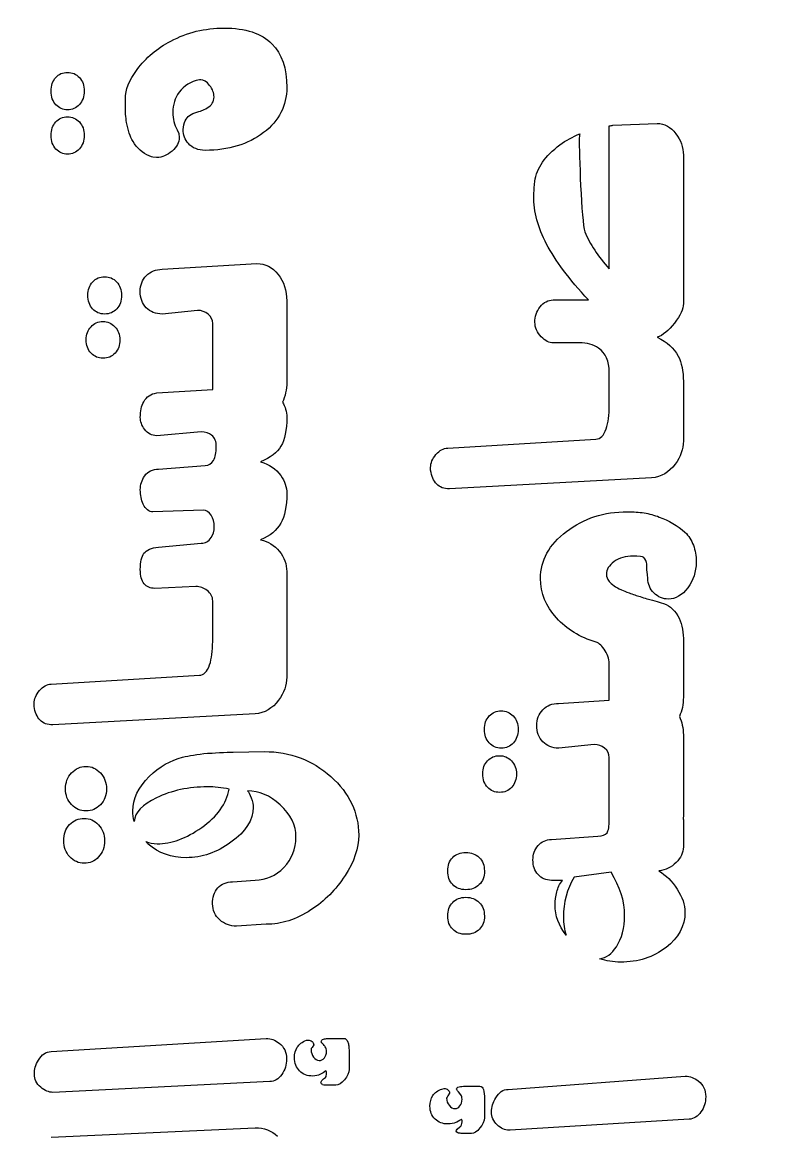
# Model space of a CAD drawing. Extents: x -11 to 3328, y 13 to 1701.
# Drawn here: x 749.6 to 832.9, y 1382 to 1503.5 of the extents above; entities that cross this region are included whole.
import ezdxf

# ---------------------------------------------------------------- set-up
doc = ezdxf.new("R2010")
doc.units = 0
doc.layers.add('H0107_Printing_Least_5', color=7, linetype='CONTINUOUS')

msp = doc.modelspace()

# ---------------------------------------------------------------- linework, layer by layer
at = {"layer": 'H0107_Printing_Least_5', "color": 1}
for points in [[(776.879981, 1501.180462)], [(754.549981, 1498.060463)], [(754.549981, 1493.207463)], [(820.993979, 1491.358463)], [(758.610981, 1475.746463)], [(757.124981, 1470.282463)], [(801.91498, 1428.341464)], [(801.73298, 1423.439464)], [(763.478981, 1421.164464)], [(754.335981, 1419.810465)], [(757.941981, 1415.890465)], [(798.05298, 1412.876465)], [(798.05298, 1407.974465)], [(784.80498, 1388.051465)]]:
    msp.add_lwpolyline(points, close=True, dxfattribs=at)
for points in [[(769.101981, 1497.251463), (768.968981, 1497.251463)], [(760.871981, 1494.560463), (760.871981, 1495.188463)], [(767.193981, 1491.837463), (767.258981, 1492.316463), (767.325981, 1492.596463)], [(813.71598, 1476.619463), (813.71598, 1492.218463)], [(814.12098, 1492.283463), (818.96198, 1492.480463)], [(766.515981, 1491.772463), (766.697981, 1491.375463), (766.747981, 1490.963463)], [(764.287981, 1488.768463), (763.858981, 1488.800463)], [(821.803979, 1489.031463), (821.803979, 1472.806463)], [(805.46398, 1484.574463), (805.51298, 1485.449463), (805.59598, 1486.159463)], [(764.885981, 1476.554463), (775.247981, 1477.181463)], [(778.498981, 1473.104463), (778.498981, 1464.225463)], [(807.59198, 1473.202463), (811.43798, 1473.202463)], [(768.757981, 1472.064463), (764.887981, 1471.668463)], [(764.304981, 1463.054463), (770.411981, 1463.437463), (770.411981, 1470.646463)], [(810.44098, 1468.514463), (807.59698, 1468.514463)], [(813.71598, 1461.699463), (813.71598, 1465.296463)], [(821.803979, 1464.289463), (821.803979, 1461.699463), (821.803979, 1461.483463), (821.803979, 1457.804464)], [(769.160981, 1458.795464), (764.300981, 1458.383464)], [(796.07198, 1457.023464), (812.26298, 1458.006464)], [(764.498981, 1454.735464), (769.588981, 1455.131464)], [(794.20698, 1454.599464), (794.20698, 1454.731464), (794.20698, 1454.896464)], [(818.33698, 1453.775464), (796.26998, 1452.571464)], [(769.390981, 1450.245464), (763.889981, 1450.064464)], [(764.498981, 1446.218464), (769.159981, 1446.630464)], [(817.14098, 1445.177464), (816.71598, 1445.243464), (816.35698, 1445.243464)], [(778.498981, 1443.544464), (778.498981, 1435.919464), (778.498981, 1435.704464), (778.498981, 1432.024464)], [(817.92498, 1442.783464), (817.89198, 1443.212464), (817.82598, 1443.741464)], [(768.562981, 1441.910464), (764.106981, 1441.712464)], [(770.411981, 1435.919464), (770.411981, 1440.342464)], [(821.803979, 1436.247464), (821.803979, 1429.827464)], [(808.18998, 1429.150464), (813.71598, 1429.484464), (813.71598, 1433.243464)], [(752.767981, 1431.243464), (768.958981, 1432.227464)], [(750.902981, 1428.820464), (750.902981, 1428.952464), (750.902981, 1429.116464)], [(775.032981, 1427.996464), (752.964981, 1426.792464)], [(821.803979, 1425.700464), (821.803979, 1416.820465)], [(772.655981, 1423.837464), (776.056981, 1423.887464)], [(812.06198, 1424.660464), (808.19198, 1424.264464)], [(813.71598, 1416.475465), (813.71598, 1423.241464)], [(821.783979, 1416.475465), (821.803979, 1416.475465), (821.803979, 1413.470465)], [(807.39898, 1414.279465), (812.47598, 1414.659465)], [(813.90598, 1410.708465), (809.87598, 1410.183465)], [(772.590981, 1409.659465), (775.032981, 1409.857465)], [(808.59998, 1409.823465), (807.39398, 1409.823465)], [(776.254981, 1405.021465), (773.002981, 1404.823465)], [(752.767981, 1391.120465), (776.254981, 1392.562465)], [(780.64498, 1392.379465), (780.84398, 1392.379465)], [(783.22098, 1392.560465), (784.73898, 1392.560465)], [(781.45398, 1391.867465), (781.25598, 1391.587465)], [(785.29998, 1391.134465), (785.29998, 1389.165465)], [(782.78798, 1388.417465), (782.84098, 1388.698465), (782.82398, 1388.880465)], [(776.667981, 1387.856465), (752.964981, 1386.668465)], [(782.22998, 1387.757465), (782.33498, 1387.955465)], [(783.86398, 1387.444465), (782.74198, 1387.444465)], [(802.69098, 1386.993465), (822.018979, 1388.432465)], [(795.44498, 1387.030465), (795.69198, 1387.096465)], [(796.26998, 1386.584465), (796.07198, 1386.287465)], [(797.50798, 1386.419465), (797.24398, 1386.733465)], [(797.98598, 1387.344465), (799.58698, 1387.344465)], [(800.08198, 1385.924465), (800.08198, 1383.894465)], [(752.767981, 1381.783465), (775.032981, 1382.807465)], [(797.09998, 1382.656465), (797.39598, 1382.920465)], [(797.63998, 1383.448465), (797.63998, 1383.580465), (797.57298, 1383.729465)], [(822.431979, 1383.728465), (802.88798, 1382.541465), (802.75698, 1382.541465)], [(798.66398, 1382.194465), (797.54098, 1382.194465)]]:
    msp.add_lwpolyline(points, dxfattribs=at)
for points in [[(923.922977, 1445.653464), (923.922977, 1573.248461), (835.593979, 1661.578458), (707.998982, 1661.578458)], [(765.844981, 1501.477462), (767.617981, 1502.423462), (769.550981, 1502.896462), (771.642981, 1502.896462)], [(771.642981, 1502.896462), (773.988981, 1502.896462), (775.735981, 1502.324462), (776.879981, 1501.180462)], [(762.159981, 1498.374463), (763.107981, 1499.661463), (764.335981, 1500.696462), (765.844981, 1501.477462)], [(776.879981, 1501.180462), (777.959981, 1500.101462), (778.498981, 1498.511463), (778.498981, 1496.409463)], [(753.270981, 1497.491463), (753.606981, 1497.870463), (754.032981, 1498.060463), (754.549981, 1498.060463)], [(754.549981, 1498.060463), (755.078981, 1498.060463), (755.515981, 1497.870463), (755.861981, 1497.491463)], [(760.871981, 1495.188463), (760.871981, 1496.134463), (761.300981, 1497.196463), (762.159981, 1498.374463)], [(752.767981, 1496.013463), (752.767981, 1496.618463), (752.934981, 1497.111463), (753.270981, 1497.491463)], [(755.861981, 1497.491463), (756.208981, 1497.111463), (756.381981, 1496.618463), (756.381981, 1496.013463)], [(768.968981, 1497.251463), (768.018981, 1497.053463), (767.277981, 1496.601463), (766.747981, 1495.898463)], [(770.079981, 1496.632463), (769.759981, 1497.045463), (769.432981, 1497.251463), (769.101981, 1497.251463)], [(753.295981, 1494.520463), (752.943981, 1494.888463), (752.767981, 1495.386463), (752.767981, 1496.013463)], [(756.381981, 1496.013463), (756.381981, 1495.419463), (756.205981, 1494.929463), (755.853981, 1494.544463)], [(766.747981, 1495.898463), (766.284981, 1495.270463), (766.054981, 1494.528463), (766.054981, 1493.670463)], [(770.559981, 1495.369463), (770.559981, 1495.798463), (770.399981, 1496.219463), (770.079981, 1496.632463)], [(778.498981, 1496.409463), (778.498981, 1494.429463), (777.656981, 1492.784463), (775.970981, 1491.474463)], [(754.549981, 1493.967463), (754.065981, 1493.967463), (753.647981, 1494.151463), (753.295981, 1494.520463)], [(755.853981, 1494.544463), (755.501981, 1494.159463), (755.066981, 1493.967463), (754.549981, 1493.967463)], [(760.904981, 1493.480463), (760.882981, 1493.783463), (760.871981, 1494.143463), (760.871981, 1494.560463)], [(769.821981, 1494.181463), (770.059981, 1494.313463), (770.242981, 1494.481463), (770.369981, 1494.685463)], [(770.369981, 1494.685463), (770.496981, 1494.888463), (770.559981, 1495.116463), (770.559981, 1495.369463)], [(753.270981, 1492.638463), (753.606981, 1493.018463), (754.032981, 1493.207463), (754.549981, 1493.207463)], [(754.549981, 1493.207463), (755.066981, 1493.207463), (755.501981, 1493.018463), (755.853981, 1492.638463)], [(761.002981, 1492.596463), (760.959981, 1492.883463), (760.926981, 1493.177463), (760.904981, 1493.480463)], [(766.054981, 1493.670463), (766.054981, 1492.987463), (766.208981, 1492.355463), (766.515981, 1491.772463)], [(767.325981, 1492.596463), (767.502981, 1493.092463), (767.878981, 1493.439463), (768.453981, 1493.637463)], [(768.453981, 1493.637463), (768.784981, 1493.735463), (769.037981, 1493.818463), (769.208981, 1493.884463)], [(769.208981, 1493.884463), (769.379981, 1493.950463), (769.583981, 1494.049463), (769.821981, 1494.181463)], [(752.767981, 1491.177463), (752.767981, 1491.772463), (752.934981, 1492.258463), (753.270981, 1492.638463)], [(755.853981, 1492.638463), (756.205981, 1492.258463), (756.381981, 1491.772463), (756.381981, 1491.177463)], [(761.712981, 1490.500463), (761.394981, 1491.050463), (761.157981, 1491.749463), (761.002981, 1492.596463)], [(813.71598, 1492.218463), (813.85298, 1492.236463), (813.98098, 1492.269463), (814.12098, 1492.283463)], [(818.96198, 1492.480463), (819.74398, 1492.480463), (820.420979, 1492.106463), (820.993979, 1491.358463)], [(753.295981, 1489.684463), (752.943981, 1490.052463), (752.767981, 1490.550463), (752.767981, 1491.177463)], [(756.381981, 1491.177463), (756.381981, 1490.583463), (756.205981, 1490.093463), (755.853981, 1489.708463)], [(766.747981, 1490.963463), (766.747981, 1490.412463), (766.489981, 1489.909463), (765.971981, 1489.452463)], [(767.754981, 1490.285463), (767.380981, 1490.715463), (767.193981, 1491.232463), (767.193981, 1491.837463)], [(775.970981, 1491.474463), (775.121981, 1490.836463), (774.163981, 1490.354463), (773.093981, 1490.030463)], [(808.33098, 1490.145463), (808.99598, 1490.638463), (809.72498, 1491.027463), (810.49198, 1491.356463)], [(810.49198, 1491.356463), (810.45598, 1491.167463), (810.43198, 1490.974463), (810.43198, 1490.772463)], [(810.43198, 1490.772463), (810.43198, 1489.528463), (810.64198, 1481.746463), (811.06198, 1480.646463)], [(820.993979, 1491.358463), (821.533979, 1490.654463), (821.803979, 1489.878463), (821.803979, 1489.031463)], [(754.549981, 1489.130463), (754.065981, 1489.130463), (753.647981, 1489.314463), (753.295981, 1489.684463)], [(755.853981, 1489.708463), (755.501981, 1489.323463), (755.066981, 1489.130463), (754.549981, 1489.130463)], [(763.478981, 1488.932463), (762.730981, 1489.262463), (762.141981, 1489.785463), (761.712981, 1490.500463)], [(765.971981, 1489.452463), (765.454981, 1488.996463), (764.893981, 1488.768463), (764.287981, 1488.768463)], [(769.589981, 1489.543463), (768.818981, 1489.543463), (768.206981, 1489.791463), (767.754981, 1490.285463)], [(773.093981, 1490.030463), (772.024981, 1489.705463), (770.857981, 1489.543463), (769.589981, 1489.543463)], [(805.59598, 1486.159463), (805.79398, 1487.611463), (806.70598, 1488.940463), (808.33098, 1490.145463)], [(763.858981, 1488.800463), (763.693981, 1488.833463), (763.567981, 1488.877463), (763.478981, 1488.932463)], [(806.87498, 1479.301463), (805.93398, 1481.100463), (805.46398, 1482.858463), (805.46398, 1484.574463)], [(811.06198, 1480.646463), (811.59298, 1479.303463), (812.47798, 1477.961463), (813.71598, 1476.619463)], [(811.43798, 1473.202463), (809.33698, 1475.469463), (807.81598, 1477.502463), (806.87498, 1479.301463)], [(763.166981, 1475.861463), (763.618981, 1476.323463), (764.190981, 1476.554463), (764.885981, 1476.554463)], [(775.247981, 1477.181463), (776.149981, 1477.181463), (776.917981, 1476.785463), (777.549981, 1475.993463)], [(756.777981, 1473.715463), (756.777981, 1474.310463), (756.954981, 1474.797463), (757.306981, 1475.176463)], [(757.306981, 1475.176463), (757.658981, 1475.556463), (758.093981, 1475.746463), (758.610981, 1475.746463)], [(758.610981, 1475.746463), (759.127981, 1475.746463), (759.564981, 1475.556463), (759.922981, 1475.176463)], [(759.922981, 1475.176463), (760.280981, 1474.797463), (760.458981, 1474.310463), (760.458981, 1473.715463)], [(762.489981, 1474.128463), (762.489981, 1474.821463), (762.714981, 1475.399463), (763.166981, 1475.861463)], [(777.549981, 1475.993463), (778.183981, 1475.200463), (778.498981, 1474.238463), (778.498981, 1473.104463)], [(757.297981, 1472.238463), (756.951981, 1472.618463), (756.777981, 1473.110463), (756.777981, 1473.715463)], [(760.458981, 1473.715463), (760.458981, 1473.110463), (760.285981, 1472.618463), (759.938981, 1472.238463)], [(763.159981, 1472.362463), (762.712981, 1472.824463), (762.489981, 1473.413463), (762.489981, 1474.128463)], [(805.59498, 1470.776463), (805.59498, 1471.392463), (805.78798, 1471.950463), (806.17398, 1472.451463)], [(806.17398, 1472.451463), (806.55898, 1472.952463), (807.03198, 1473.202463), (807.59198, 1473.202463)], [(821.803979, 1472.806463), (821.803979, 1472.211463), (821.479979, 1471.502463), (820.832979, 1470.677463)], [(758.610981, 1471.668463), (758.081981, 1471.668463), (757.644981, 1471.858463), (757.297981, 1472.238463)], [(759.938981, 1472.238463), (759.592981, 1471.858463), (759.149981, 1471.668463), (758.610981, 1471.668463)], [(764.887981, 1471.668463), (764.181981, 1471.668463), (763.605981, 1471.900463), (763.159981, 1472.362463)], [(769.906981, 1471.652463), (769.570981, 1471.927463), (769.188981, 1472.064463), (768.757981, 1472.064463)], [(770.411981, 1470.646463), (770.411981, 1471.042463), (770.243981, 1471.377463), (769.906981, 1471.652463)], [(756.596981, 1468.863463), (756.596981, 1469.446463), (756.772981, 1469.919463), (757.124981, 1470.282463)], [(757.124981, 1470.282463), (757.454981, 1470.656463), (757.889981, 1470.844463), (758.428981, 1470.844463)], [(758.428981, 1470.844463), (758.934981, 1470.844463), (759.369981, 1470.654463), (759.732981, 1470.274463)], [(759.732981, 1470.274463), (760.095981, 1469.895463), (760.277981, 1469.424463), (760.277981, 1468.863463)], [(806.28998, 1469.175463), (805.82698, 1469.659463), (805.59498, 1470.192463), (805.59498, 1470.776463)], [(820.832979, 1470.677463), (820.184979, 1469.851463), (819.55698, 1469.334463), (818.94798, 1469.125463)], [(757.132981, 1467.386463), (756.775981, 1467.754463), (756.596981, 1468.246463), (756.596981, 1468.863463)], [(760.277981, 1468.863463), (760.277981, 1468.269463), (760.103981, 1467.781463), (759.757981, 1467.402463)], [(807.59698, 1468.514463), (807.15598, 1468.514463), (806.71998, 1468.734463), (806.28998, 1469.175463)], [(818.94798, 1469.125463), (820.021979, 1468.619463), (820.785979, 1467.937463), (821.238979, 1467.078463)], [(812.54198, 1467.937463), (811.99098, 1468.322463), (811.29098, 1468.514463), (810.44098, 1468.514463)], [(813.71598, 1465.296463), (813.71598, 1466.517463), (813.32498, 1467.397463), (812.54198, 1467.937463)], [(758.428981, 1466.832463), (757.922981, 1466.832463), (757.490981, 1467.016463), (757.132981, 1467.386463)], [(759.757981, 1467.402463), (759.410981, 1467.022463), (758.967981, 1466.832463), (758.428981, 1466.832463)], [(821.238979, 1467.078463), (821.615979, 1466.363463), (821.803979, 1465.433463), (821.803979, 1464.289463)], [(778.498981, 1464.225463), (778.498981, 1463.400463), (778.333981, 1462.672463), (778.022981, 1462.031463)], [(762.885981, 1462.096463), (763.181981, 1462.635463), (763.655981, 1462.955463), (764.304981, 1463.054463)], [(762.505981, 1460.380463), (762.505981, 1461.051463), (762.631981, 1461.623463), (762.885981, 1462.096463)], [(778.022981, 1462.031463), (778.327981, 1461.565463), (778.498981, 1461.022463), (778.498981, 1460.380463)], [(813.38298, 1459.144464), (813.60498, 1459.792464), (813.71598, 1460.643463), (813.71598, 1461.699463)], [(762.966981, 1459.093464), (762.658981, 1459.499464), (762.505981, 1459.928464), (762.505981, 1460.380463)], [(778.498981, 1460.380463), (778.498981, 1458.993464), (778.288981, 1457.948464), (777.868981, 1457.244464)], [(764.300981, 1458.383464), (763.773981, 1458.383464), (763.328981, 1458.619464), (762.966981, 1459.093464)], [(812.26298, 1458.006464), (812.74198, 1458.006464), (813.11498, 1458.386464), (813.38298, 1459.144464)], [(770.296981, 1458.432464), (770.000981, 1458.674464), (769.621981, 1458.795464), (769.160981, 1458.795464)], [(770.807981, 1457.161464), (770.807981, 1457.733464), (770.637981, 1458.157464), (770.296981, 1458.432464)], [(770.494981, 1455.676464), (770.703981, 1456.060464), (770.807981, 1456.556464), (770.807981, 1457.161464)], [(777.868981, 1457.244464), (777.447981, 1456.539464), (776.706981, 1455.973464), (775.643981, 1455.544464)], [(794.79298, 1456.330464), (795.18398, 1456.792464), (795.60998, 1457.023464), (796.07198, 1457.023464)], [(821.803979, 1457.804464), (821.803979, 1456.911464), (821.505979, 1456.070464), (820.907979, 1455.278464)], [(769.588981, 1455.131464), (769.973981, 1455.131464), (770.274981, 1455.313464), (770.494981, 1455.676464)], [(775.643981, 1455.544464), (776.584981, 1455.257464), (777.315981, 1454.751464), (777.835981, 1454.025464)], [(794.20698, 1454.896464), (794.20698, 1455.390464), (794.40198, 1455.869464), (794.79298, 1456.330464)], [(762.983981, 1453.992464), (763.345981, 1454.488464), (763.851981, 1454.735464), (764.498981, 1454.735464)], [(794.86098, 1453.107464), (794.52598, 1453.464464), (794.30698, 1453.962464), (794.20698, 1454.599464)], [(820.907979, 1455.278464), (820.244979, 1454.375464), (819.38798, 1453.875464), (818.33698, 1453.775464)], [(762.505981, 1452.457464), (762.505981, 1453.040464), (762.664981, 1453.552464), (762.983981, 1453.992464)], [(777.835981, 1454.025464), (778.278981, 1453.420464), (778.498981, 1452.765464), (778.498981, 1452.061464)], [(796.26998, 1452.571464), (795.66598, 1452.571464), (795.19698, 1452.749464), (794.86098, 1453.107464)], [(762.834981, 1450.889464), (762.614981, 1451.362464), (762.505981, 1451.884464), (762.505981, 1452.457464)], [(778.498981, 1452.061464), (778.498981, 1450.674464), (778.280981, 1449.594464), (777.843981, 1448.817464)], [(763.889981, 1450.064464), (763.449981, 1450.064464), (763.098981, 1450.339464), (762.834981, 1450.889464)], [(770.239981, 1449.695464), (770.013981, 1450.062464), (769.730981, 1450.245464), (769.390981, 1450.245464)], [(770.576981, 1448.438464), (770.576981, 1448.909464), (770.463981, 1449.327464), (770.239981, 1449.695464)], [(809.04498, 1447.925464), (810.93798, 1449.361464), (813.15498, 1450.079464), (815.69698, 1450.079464)], [(815.69698, 1450.079464), (816.36798, 1450.079464), (816.97898, 1450.035464), (817.52898, 1449.947464)], [(817.52898, 1449.947464), (818.07998, 1449.859464), (818.62898, 1449.710464), (819.17998, 1449.501464)], [(819.17998, 1449.501464), (820.224979, 1449.116464), (821.159979, 1448.566464), (821.984979, 1447.850464)], [(770.247981, 1447.255464), (770.467981, 1447.573464), (770.576981, 1447.967464), (770.576981, 1448.438464)], [(777.843981, 1448.817464), (777.406981, 1448.042464), (776.672981, 1447.445464), (775.643981, 1447.027464)], [(769.159981, 1446.630464), (769.599981, 1446.630464), (769.961981, 1446.839464), (770.247981, 1447.255464)], [(775.643981, 1447.027464), (776.462981, 1446.829464), (777.143981, 1446.405464), (777.686981, 1445.756464)], [(806.20598, 1442.783464), (806.20598, 1444.775464), (807.15298, 1446.489464), (809.04498, 1447.925464)], [(821.984979, 1447.850464), (822.392979, 1447.432464), (822.697979, 1446.957464), (822.900979, 1446.423464)], [(762.908981, 1445.550464), (763.177981, 1445.896464), (763.707981, 1446.119464), (764.498981, 1446.218464)], [(777.686981, 1445.756464), (778.227981, 1445.106464), (778.498981, 1444.369464), (778.498981, 1443.544464)], [(822.900979, 1446.423464), (823.104979, 1445.889464), (823.206979, 1445.270464), (823.206979, 1444.566464)], [(762.505981, 1443.759464), (762.505981, 1444.606464), (762.639981, 1445.203464), (762.908981, 1445.550464)], [(814.24098, 1444.632464), (813.68198, 1444.225464), (813.40298, 1443.763464), (813.40298, 1443.246464)], [(816.35698, 1445.243464), (815.50498, 1445.243464), (814.79998, 1445.039464), (814.24098, 1444.632464)], [(817.69598, 1444.764464), (817.59798, 1445.039464), (817.41298, 1445.177464), (817.14098, 1445.177464)], [(817.81798, 1444.252464), (817.81298, 1444.439464), (817.77198, 1444.610464), (817.69598, 1444.764464)], [(823.206979, 1444.566464), (823.206979, 1443.532464), (822.898979, 1442.602464), (822.281979, 1441.777464)], [(762.918981, 1442.216464), (762.643981, 1442.551464), (762.505981, 1443.065464), (762.505981, 1443.759464)], [(817.82598, 1443.741464), (817.82598, 1443.895464), (817.82298, 1444.065464), (817.81798, 1444.252464)], [(764.106981, 1441.712464), (763.589981, 1441.712464), (763.193981, 1441.880464), (762.918981, 1442.216464)], [(807.94298, 1438.476464), (806.78498, 1439.752464), (806.20598, 1441.188464), (806.20598, 1442.783464)], [(813.40298, 1443.246464), (813.40298, 1442.982464), (813.50198, 1442.723464), (813.70098, 1442.470464)], [(813.70098, 1442.470464), (813.96498, 1442.151464), (814.41098, 1441.848464), (815.03998, 1441.562464)], [(818.59398, 1441.207464), (818.14798, 1441.653464), (817.92498, 1442.178464), (817.92498, 1442.783464)], [(769.800981, 1441.481464), (769.448981, 1441.767464), (769.036981, 1441.910464), (768.562981, 1441.910464)], [(770.411981, 1440.342464), (770.411981, 1440.793464), (770.207981, 1441.173464), (769.800981, 1441.481464)], [(815.03998, 1441.562464), (815.27098, 1441.452464), (815.55298, 1441.336464), (815.88398, 1441.215464)], [(815.88398, 1441.215464), (816.30198, 1441.061464), (816.70498, 1440.924464), (817.09098, 1440.803464)], [(820.169979, 1440.539464), (819.56498, 1440.539464), (819.03898, 1440.762464), (818.59398, 1441.207464)], [(822.281979, 1441.777464), (821.666979, 1440.951464), (820.961979, 1440.539464), (820.169979, 1440.539464)], [(817.09098, 1440.803464), (817.61998, 1440.638464), (818.06298, 1440.506464), (818.42198, 1440.407464)], [(818.42198, 1440.407464), (818.77998, 1440.308464), (819.09698, 1440.220464), (819.37298, 1440.143464)], [(819.37298, 1440.143464), (820.144979, 1439.945464), (820.750979, 1439.471464), (821.191979, 1438.723464)], [(812.27698, 1435.835464), (810.51298, 1436.363464), (809.06798, 1437.243464), (807.94298, 1438.476464)], [(821.191979, 1438.723464), (821.599979, 1438.030464), (821.803979, 1437.204464), (821.803979, 1436.247464)], [(770.077981, 1433.364464), (770.300981, 1434.012464), (770.411981, 1434.864464), (770.411981, 1435.919464)], [(813.26998, 1434.894464), (812.94998, 1435.411464), (812.61898, 1435.724464), (812.27698, 1435.835464)], [(813.61698, 1434.094464), (813.55098, 1434.352464), (813.43498, 1434.619464), (813.26998, 1434.894464)], [(813.71598, 1433.243464), (813.71598, 1433.551464), (813.68398, 1433.835464), (813.61698, 1434.094464)], [(768.958981, 1432.227464), (769.437981, 1432.227464), (769.810981, 1432.606464), (770.077981, 1433.364464)], [(751.487981, 1430.551464), (751.878981, 1431.012464), (752.305981, 1431.243464), (752.767981, 1431.243464)], [(778.498981, 1432.024464), (778.498981, 1431.132464), (778.201981, 1430.290464), (777.603981, 1429.498464)], [(750.902981, 1429.116464), (750.902981, 1429.611464), (751.097981, 1430.089464), (751.487981, 1430.551464)], [(751.555981, 1427.327464), (751.220981, 1427.685464), (751.002981, 1428.182464), (750.902981, 1428.820464)], [(777.603981, 1429.498464), (776.939981, 1428.596464), (776.083981, 1428.095464), (775.032981, 1427.996464)], [(806.47098, 1428.457464), (806.92298, 1428.919464), (807.49598, 1429.150464), (808.18998, 1429.150464)], [(821.803979, 1429.827464), (821.803979, 1429.041464), (821.654979, 1428.343464), (821.372979, 1427.724464)], [(800.08198, 1426.311464), (800.08198, 1426.905464), (800.25898, 1427.392464), (800.61098, 1427.772464)], [(800.61098, 1427.772464), (800.96298, 1428.152464), (801.39798, 1428.341464), (801.91498, 1428.341464)], [(801.91498, 1428.341464), (802.43198, 1428.341464), (802.86998, 1428.152464), (803.22698, 1427.772464)], [(803.22698, 1427.772464), (803.58498, 1427.392464), (803.76398, 1426.905464), (803.76398, 1426.311464)], [(805.79398, 1426.724464), (805.79398, 1427.417464), (806.01998, 1427.994464), (806.47098, 1428.457464)], [(821.372979, 1427.724464), (821.650979, 1427.122464), (821.803979, 1426.452464), (821.803979, 1425.700464)], [(752.964981, 1426.792464), (752.361981, 1426.792464), (751.891981, 1426.970464), (751.555981, 1427.327464)], [(800.60198, 1424.834464), (800.25598, 1425.213464), (800.08198, 1425.706464), (800.08198, 1426.311464)], [(803.76398, 1426.311464), (803.76398, 1425.706464), (803.58998, 1425.213464), (803.24398, 1424.834464)], [(806.46398, 1424.957464), (806.01698, 1425.420464), (805.79398, 1426.008464), (805.79398, 1426.724464)], [(776.056981, 1423.887464), (778.862981, 1423.887464), (781.28098, 1422.976464), (783.31098, 1421.155464)], [(801.91498, 1424.264464), (801.38698, 1424.264464), (800.94998, 1424.454464), (800.60198, 1424.834464)], [(803.24398, 1424.834464), (802.89698, 1424.454464), (802.45398, 1424.264464), (801.91498, 1424.264464)], [(808.19198, 1424.264464), (807.48598, 1424.264464), (806.90998, 1424.495464), (806.46398, 1424.957464)], [(813.21098, 1424.248464), (812.87598, 1424.523464), (812.49298, 1424.660464), (812.06198, 1424.660464)], [(813.71598, 1423.241464), (813.71598, 1423.637464), (813.54798, 1423.973464), (813.21098, 1424.248464)], [(763.478981, 1421.164464), (764.579981, 1422.242464), (765.795981, 1422.946464), (767.126981, 1423.276464)], [(767.126981, 1423.276464), (767.820981, 1423.441464), (768.728981, 1423.584464), (769.849981, 1423.705464)], [(769.849981, 1423.705464), (770.103981, 1423.705464), (770.537981, 1423.727464), (771.154981, 1423.771464)], [(771.154981, 1423.771464), (771.770981, 1423.815464), (772.271981, 1423.837464), (772.655981, 1423.837464)], [(799.90098, 1421.458464), (799.90098, 1422.042464), (800.07698, 1422.515464), (800.42998, 1422.878464)], [(800.42998, 1422.878464), (800.75998, 1423.252464), (801.19498, 1423.439464), (801.73298, 1423.439464)], [(801.73298, 1423.439464), (802.23898, 1423.439464), (802.67398, 1423.250464), (803.03798, 1422.870464)], [(803.03798, 1422.870464), (803.39998, 1422.490464), (803.58198, 1422.020464), (803.58198, 1421.458464)], [(754.335981, 1419.810465), (754.335981, 1420.503464), (754.555981, 1421.087464), (754.995981, 1421.560464)], [(754.995981, 1421.560464), (755.435981, 1422.033464), (755.963981, 1422.269464), (756.579981, 1422.269464)], [(756.579981, 1422.269464), (757.196981, 1422.269464), (757.721981, 1422.030464), (758.155981, 1421.552464)], [(758.155981, 1421.552464), (758.590981, 1421.073464), (758.807981, 1420.492464), (758.807981, 1419.810465)], [(800.43798, 1419.981465), (800.07998, 1420.350464), (799.90098, 1420.842464), (799.90098, 1421.458464)], [(803.58198, 1421.458464), (803.58198, 1420.864464), (803.40798, 1420.377464), (803.06198, 1419.998465)], [(761.680981, 1417.400465), (761.680981, 1418.720465), (762.279981, 1419.975465), (763.478981, 1421.164464)], [(783.31098, 1421.155464), (785.34098, 1419.334465), (786.35698, 1417.202465), (786.35698, 1414.759465)], [(754.995981, 1418.093465), (754.555981, 1418.556465), (754.335981, 1419.128465), (754.335981, 1419.810465)], [(758.807981, 1419.810465), (758.807981, 1419.106465), (758.590981, 1418.528465), (758.155981, 1418.077465)], [(769.843981, 1420.034464), (767.784981, 1420.034464), (765.930981, 1419.637465), (764.280981, 1418.845465)], [(769.207981, 1415.598465), (770.896981, 1416.785465), (771.901981, 1418.185465), (772.220981, 1419.797465)], [(772.220981, 1419.797465), (771.375981, 1419.954465), (770.583981, 1420.034464), (769.843981, 1420.034464)], [(777.772981, 1418.077465), (776.661981, 1419.089465), (775.478981, 1419.596465), (774.223981, 1419.596465)], [(774.223981, 1419.596465), (774.323981, 1419.497465), (774.450981, 1419.240465), (774.603981, 1418.827465)], [(801.73298, 1419.428465), (801.22698, 1419.428465), (800.79498, 1419.613465), (800.43798, 1419.981465)], [(803.06198, 1419.998465), (802.71598, 1419.618465), (802.27298, 1419.428465), (801.73298, 1419.428465)], [(756.579981, 1417.400465), (755.963981, 1417.400465), (755.435981, 1417.631465), (754.995981, 1418.093465)], [(758.155981, 1418.077465), (757.721981, 1417.625465), (757.196981, 1417.400465), (756.579981, 1417.400465)], [(764.280981, 1418.845465), (762.731981, 1418.102465), (761.919981, 1417.240465), (761.823981, 1416.265465)], [(774.834981, 1417.796465), (774.834981, 1416.432465), (774.025981, 1415.161465), (772.408981, 1413.984465)], [(774.603981, 1418.827465), (774.758981, 1418.415465), (774.834981, 1418.072465), (774.834981, 1417.796465)], [(779.506981, 1414.561465), (779.506981, 1415.826465), (778.928981, 1416.998465), (777.772981, 1418.077465)], [(754.780981, 1415.906465), (755.209981, 1416.363465), (755.744981, 1416.591465), (756.381981, 1416.591465)], [(756.381981, 1416.591465), (756.976981, 1416.591465), (757.496981, 1416.357465), (757.941981, 1415.890465)], [(761.823981, 1416.265465), (761.735981, 1416.628465), (761.680981, 1417.004465), (761.680981, 1417.400465)], [(821.803979, 1416.820465), (821.803979, 1416.701465), (821.789979, 1416.590465), (821.783979, 1416.475465)], [(754.137981, 1414.148465), (754.137981, 1414.864465), (754.351981, 1415.449465), (754.780981, 1415.906465)], [(757.941981, 1415.890465), (758.387981, 1415.422465), (758.610981, 1414.842465), (758.610981, 1414.148465)], [(764.358981, 1413.814465), (765.901981, 1413.814465), (767.517981, 1414.408465), (769.207981, 1415.598465)], [(813.46798, 1415.014465), (813.63298, 1415.250465), (813.71598, 1415.737465), (813.71598, 1416.475465)], [(754.797981, 1412.399465), (754.356981, 1412.872465), (754.137981, 1413.455465), (754.137981, 1414.148465)], [(758.610981, 1414.148465), (758.610981, 1413.433465), (758.390981, 1412.845465), (757.949981, 1412.383465)], [(778.185981, 1411.227465), (779.065981, 1412.140465), (779.506981, 1413.251465), (779.506981, 1414.561465)], [(786.35698, 1414.759465), (786.35698, 1413.350465), (785.85798, 1411.879465), (784.86198, 1410.344465)], [(805.94298, 1413.619465), (806.31898, 1414.059465), (806.80298, 1414.279465), (807.39898, 1414.279465)], [(812.47598, 1414.659465), (812.97198, 1414.659465), (813.30298, 1414.777465), (813.46798, 1415.014465)], [(763.371981, 1413.785465), (763.274981, 1413.871465), (763.204981, 1413.967465), (763.115981, 1414.056465)], [(763.115981, 1414.056465), (763.469981, 1413.911465), (763.867981, 1413.814465), (764.358981, 1413.814465)], [(767.522981, 1412.300465), (765.883981, 1412.300465), (764.500981, 1412.795465), (763.371981, 1413.785465)], [(772.408981, 1413.984465), (770.857981, 1412.861465), (769.228981, 1412.300465), (767.522981, 1412.300465)], [(805.38098, 1412.051465), (805.38098, 1412.656465), (805.56798, 1413.179465), (805.94298, 1413.619465)], [(821.803979, 1413.470465), (821.803979, 1412.854465), (821.540979, 1412.288465), (821.014979, 1411.771465)], [(756.381981, 1411.689465), (755.765981, 1411.689465), (755.237981, 1411.926465), (754.797981, 1412.399465)], [(757.949981, 1412.383465), (757.510981, 1411.920465), (756.986981, 1411.689465), (756.381981, 1411.689465)], [(796.07198, 1410.846465), (796.07198, 1411.451465), (796.25298, 1411.941465), (796.61698, 1412.315465)], [(796.61698, 1412.315465), (796.97998, 1412.689465), (797.45798, 1412.876465), (798.05298, 1412.876465)], [(798.05298, 1412.876465), (798.63598, 1412.876465), (799.11998, 1412.689465), (799.50498, 1412.315465)], [(799.50498, 1412.315465), (799.88998, 1411.941465), (800.08198, 1411.451465), (800.08198, 1410.846465)], [(805.94198, 1410.458465), (805.56798, 1410.882465), (805.38098, 1411.413465), (805.38098, 1412.051465)], [(821.014979, 1411.771465), (820.489979, 1411.253465), (819.86698, 1410.945465), (819.14598, 1410.846465)], [(707.998982, 1164.868471), (835.593979, 1164.868471), (923.922977, 1283.412468), (923.922977, 1411.007465)], [(775.032981, 1409.857465), (776.254981, 1409.857465), (777.305981, 1410.313465), (778.185981, 1411.227465)], [(796.61698, 1409.369465), (796.25298, 1409.749465), (796.07198, 1410.241465), (796.07198, 1410.846465)], [(800.08198, 1410.846465), (800.08198, 1410.219465), (799.89298, 1409.721465), (799.51298, 1409.353465)], [(815.39498, 1405.993465), (815.39498, 1407.551465), (814.89998, 1409.122465), (813.90598, 1410.708465)], [(819.14598, 1410.846465), (819.89498, 1410.406465), (820.554979, 1409.749465), (821.126979, 1408.874465)], [(770.980981, 1408.991465), (771.371981, 1409.436465), (771.907981, 1409.659465), (772.590981, 1409.659465)], [(784.86198, 1410.344465), (783.86598, 1408.809465), (782.62598, 1407.557465), (781.14098, 1406.589465)], [(798.05298, 1408.800465), (797.45798, 1408.800465), (796.97998, 1408.990465), (796.61698, 1409.369465)], [(799.51298, 1409.353465), (799.13298, 1408.984465), (798.64698, 1408.800465), (798.05298, 1408.800465)], [(807.39398, 1409.823465), (806.80098, 1409.823465), (806.31598, 1410.035465), (805.94198, 1410.458465)], [(807.98898, 1408.552465), (808.08798, 1409.014465), (808.29198, 1409.438465), (808.59998, 1409.823465)], [(809.87598, 1410.183465), (809.09698, 1408.840465), (808.70698, 1407.389465), (808.70698, 1405.831465)], [(770.395981, 1407.265465), (770.395981, 1407.970465), (770.590981, 1408.545465), (770.980981, 1408.991465)], [(807.79098, 1407.149465), (807.79098, 1407.622465), (807.85698, 1408.090465), (807.98898, 1408.552465)], [(821.126979, 1408.874465), (821.699979, 1407.999465), (821.984979, 1407.155465), (821.984979, 1406.340465)], [(771.178981, 1405.508465), (770.656981, 1405.964465), (770.395981, 1406.550465), (770.395981, 1407.265465)], [(796.07198, 1405.928465), (796.07198, 1406.544465), (796.25298, 1407.039465), (796.61698, 1407.413465)], [(796.61698, 1407.413465), (796.97998, 1407.787465), (797.45798, 1407.974465), (798.05298, 1407.974465)], [(798.05298, 1407.974465), (798.63598, 1407.974465), (799.11998, 1407.787465), (799.50498, 1407.413465)], [(799.50498, 1407.413465), (799.88998, 1407.039465), (800.08198, 1406.544465), (800.08198, 1405.928465)], [(809.00798, 1403.847465), (808.19798, 1404.872465), (807.79098, 1405.972465), (807.79098, 1407.149465)], [(781.14098, 1406.589465), (780.33698, 1406.072465), (779.528981, 1405.681465), (778.713981, 1405.417465)], [(796.62498, 1404.483465), (796.25598, 1404.852465), (796.07198, 1405.334465), (796.07198, 1405.928465)], [(800.08198, 1405.928465), (800.08198, 1405.334465), (799.89798, 1404.852465), (799.52998, 1404.483465)], [(808.70698, 1405.831465), (808.70698, 1405.098465), (808.81498, 1404.442465), (809.00798, 1403.847465)], [(814.48998, 1402.567465), (815.09398, 1403.481465), (815.39498, 1404.622465), (815.39498, 1405.993465)], [(821.984979, 1406.340465), (821.984979, 1404.833465), (821.294979, 1403.548465), (819.91398, 1402.486465)], [(773.002981, 1404.823465), (772.309981, 1404.823465), (771.701981, 1405.051465), (771.178981, 1405.508465)], [(778.713981, 1405.417465), (777.899981, 1405.153465), (777.079981, 1405.021465), (776.254981, 1405.021465)], [(798.05298, 1403.930465), (797.46998, 1403.930465), (796.99298, 1404.115465), (796.62498, 1404.483465)], [(799.52998, 1404.483465), (799.16098, 1404.115465), (798.66898, 1403.930465), (798.05298, 1403.930465)], [(812.66898, 1401.253465), (813.37198, 1401.377465), (813.98298, 1401.803465), (814.48998, 1402.567465)], [(819.91398, 1402.486465), (818.53298, 1401.424465), (816.87498, 1400.893465), (814.93798, 1400.893465)], [(814.93798, 1400.893465), (814.14298, 1400.893465), (813.38798, 1401.018465), (812.66898, 1401.253465)], [(776.254981, 1392.562465), (776.771981, 1392.562465), (777.239981, 1392.391465), (777.657981, 1392.050465)], [(779.645981, 1391.605465), (779.849981, 1391.921465), (780.18298, 1392.179465), (780.64498, 1392.379465)], [(780.84398, 1392.379465), (781.00798, 1392.379465), (781.14598, 1392.332465), (781.25598, 1392.239465)], [(782.26298, 1392.219465), (782.26298, 1392.338465), (782.34498, 1392.422465), (782.51098, 1392.471465)], [(782.51098, 1392.471465), (782.67498, 1392.520465), (782.80798, 1392.546465), (782.90698, 1392.552465)], [(782.90698, 1392.552465), (783.00598, 1392.558465), (783.10998, 1392.560465), (783.22098, 1392.560465)], [(784.73898, 1392.560465), (784.92598, 1392.560465), (785.06898, 1392.429465), (785.16798, 1392.167465)], [(751.380981, 1390.196465), (751.732981, 1390.812465), (752.195981, 1391.120465), (752.767981, 1391.120465)], [(777.657981, 1392.050465), (778.207981, 1391.631465), (778.482981, 1391.054465), (778.482981, 1390.316465)], [(779.340981, 1390.465465), (779.340981, 1390.909465), (779.442981, 1391.288465), (779.645981, 1391.605465)], [(781.25598, 1391.587465), (781.18998, 1391.488465), (781.15698, 1391.399465), (781.15698, 1391.322465)], [(781.15698, 1391.322465), (781.15698, 1391.036465), (781.24798, 1390.770465), (781.42898, 1390.522465)], [(781.25598, 1392.239465), (781.36598, 1392.145465), (781.43198, 1392.022465), (781.45398, 1391.867465)], [(782.44398, 1391.958465), (782.32298, 1392.056465), (782.26298, 1392.142465), (782.26298, 1392.219465)], [(782.70898, 1391.632465), (782.65298, 1391.751465), (782.56498, 1391.860465), (782.44398, 1391.958465)], [(782.60198, 1390.428465), (782.76098, 1390.612465), (782.84098, 1390.851465), (782.84098, 1391.144465)], [(782.84098, 1391.144465), (782.84098, 1391.339465), (782.79598, 1391.502465), (782.70898, 1391.632465)], [(785.16798, 1392.167465), (785.21198, 1392.035465), (785.24398, 1391.893465), (785.26698, 1391.740465)], [(785.26698, 1391.740465), (785.28898, 1391.587465), (785.29998, 1391.385465), (785.29998, 1391.134465)], [(751.042981, 1389.438465), (751.113981, 1389.680465), (751.226981, 1389.933465), (751.380981, 1390.196465)], [(778.482981, 1390.316465), (778.482981, 1389.689465), (778.304981, 1389.121465), (777.946981, 1388.615465)], [(779.898981, 1389.008465), (779.526981, 1389.380465), (779.340981, 1389.865465), (779.340981, 1390.465465)], [(781.42898, 1390.522465), (781.61098, 1390.274465), (781.81098, 1390.151465), (782.03198, 1390.151465)], [(782.03198, 1390.151465), (782.25198, 1390.151465), (782.44198, 1390.243465), (782.60198, 1390.428465)], [(750.935981, 1388.663465), (750.935981, 1388.938465), (750.971981, 1389.196465), (751.042981, 1389.438465)], [(751.628981, 1387.237465), (751.165981, 1387.616465), (750.935981, 1388.091465), (750.935981, 1388.663465)], [(777.946981, 1388.615465), (777.588981, 1388.109465), (777.161981, 1387.856465), (776.667981, 1387.856465)], [(781.34098, 1388.451465), (780.75198, 1388.451465), (780.27198, 1388.636465), (779.898981, 1389.008465)], [(782.17398, 1388.649465), (781.90698, 1388.516465), (781.62998, 1388.451465), (781.34098, 1388.451465)], [(782.77398, 1389.028465), (782.57398, 1388.864465), (782.37398, 1388.736465), (782.17398, 1388.649465)], [(782.82398, 1388.880465), (782.80198, 1388.967465), (782.78498, 1389.017465), (782.77398, 1389.028465)], [(785.29998, 1389.165465), (785.29998, 1388.827465), (785.13498, 1388.455465), (784.80498, 1388.051465)], [(782.41198, 1387.510465), (782.32298, 1387.575465), (782.26298, 1387.658465), (782.22998, 1387.757465)], [(782.33498, 1387.955465), (782.38098, 1388.022465), (782.47998, 1388.109465), (782.63198, 1388.220465)], [(782.74198, 1387.444465), (782.60998, 1387.444465), (782.49898, 1387.466465), (782.41198, 1387.510465)], [(782.63198, 1388.220465), (782.68898, 1388.241465), (782.74198, 1388.307465), (782.78798, 1388.417465)], [(784.80498, 1388.051465), (784.47498, 1387.646465), (784.16098, 1387.444465), (783.86398, 1387.444465)], [(822.018979, 1388.432465), (822.524979, 1388.432465), (822.997979, 1388.262465), (823.437979, 1387.921465)], [(823.437979, 1387.921465), (823.976979, 1387.502465), (824.246979, 1386.925465), (824.246979, 1386.188465)], [(752.964981, 1386.668465), (752.535981, 1386.668465), (752.090981, 1386.858465), (751.628981, 1387.237465)], [(794.13998, 1385.148465), (794.13998, 1385.611465), (794.24598, 1386.001465), (794.45398, 1386.320465)], [(794.45398, 1386.320465), (794.66398, 1386.639465), (794.99398, 1386.876465), (795.44498, 1387.030465)], [(795.69198, 1387.096465), (795.85798, 1387.096465), (795.99498, 1387.049465), (796.10498, 1386.955465)], [(796.07198, 1386.287465), (796.01698, 1386.210465), (795.97898, 1386.122465), (795.95698, 1386.023465)], [(796.10498, 1386.955465), (796.21498, 1386.862465), (796.26998, 1386.738465), (796.26998, 1386.584465)], [(797.04598, 1387.030465), (797.04598, 1387.151465), (797.13398, 1387.228465), (797.30998, 1387.261465)], [(797.24398, 1386.733465), (797.11198, 1386.865465), (797.04598, 1386.964465), (797.04598, 1387.030465)], [(797.30998, 1387.261465), (797.50798, 1387.316465), (797.73298, 1387.344465), (797.98598, 1387.344465)], [(797.63998, 1385.924465), (797.63998, 1386.111465), (797.59598, 1386.276465), (797.50798, 1386.419465)], [(799.58698, 1387.344465), (799.77498, 1387.344465), (799.90398, 1387.220465), (799.97498, 1386.972465)], [(799.97498, 1386.972465), (800.04698, 1386.725465), (800.08198, 1386.375465), (800.08198, 1385.924465)], [(801.31998, 1386.070465), (801.67298, 1386.685465), (802.12998, 1386.993465), (802.69098, 1386.993465)], [(824.246979, 1386.188465), (824.246979, 1385.582465), (824.072979, 1385.034465), (823.726979, 1384.545465)], [(794.68998, 1383.754465), (794.32398, 1384.111465), (794.13998, 1384.576465), (794.13998, 1385.148465)], [(795.95698, 1386.023465), (795.95698, 1385.737465), (796.04998, 1385.484465), (796.23698, 1385.264465)], [(796.23698, 1385.264465), (796.40198, 1385.022465), (796.61698, 1384.901465), (796.88098, 1384.901465)], [(796.88098, 1384.901465), (797.07898, 1384.901465), (797.25498, 1385.000465), (797.40898, 1385.198465)], [(797.40898, 1385.198465), (797.56298, 1385.363465), (797.63998, 1385.605465), (797.63998, 1385.924465)], [(800.85898, 1384.536465), (800.85898, 1385.053465), (801.01298, 1385.564465), (801.31998, 1386.070465)], [(796.12398, 1383.217465), (795.53498, 1383.217465), (795.05698, 1383.396465), (794.68998, 1383.754465)], [(800.08198, 1383.894465), (800.08198, 1383.542465), (799.91998, 1383.170465), (799.59598, 1382.780465)], [(801.47798, 1383.126465), (801.06498, 1383.516465), (800.85898, 1383.986465), (800.85898, 1384.536465)], [(823.726979, 1384.545465), (823.380979, 1384.055465), (822.947979, 1383.783465), (822.431979, 1383.728465)], [(775.032981, 1382.807465), (776.023981, 1382.807465), (776.845981, 1382.501465), (777.500981, 1381.891465)], [(796.97398, 1383.382465), (796.70698, 1383.272465), (796.42398, 1383.217465), (796.12398, 1383.217465)], [(797.23998, 1383.514465), (797.09598, 1383.437465), (797.00698, 1383.393465), (796.97398, 1383.382465)], [(797.01298, 1382.441465), (797.01298, 1382.518465), (797.04198, 1382.590465), (797.09998, 1382.656465)], [(797.57298, 1383.729465), (797.49498, 1383.663465), (797.38398, 1383.591465), (797.23998, 1383.514465)], [(797.39598, 1382.920465), (797.55898, 1382.997465), (797.63998, 1383.173465), (797.63998, 1383.448465)], [(799.59598, 1382.780465), (799.27098, 1382.389465), (798.96098, 1382.194465), (798.66398, 1382.194465)], [(802.75698, 1382.541465), (802.31598, 1382.541465), (801.88998, 1382.735465), (801.47798, 1383.126465)], [(797.18598, 1382.252465), (797.09198, 1382.290465), (797.03498, 1382.353465), (797.01298, 1382.441465)], [(797.54098, 1382.194465), (797.39798, 1382.194465), (797.27998, 1382.213465), (797.18598, 1382.252465)]]:
    msp.add_open_spline(points, degree=3, dxfattribs=at)

doc.saveas('drawing.dxf')
